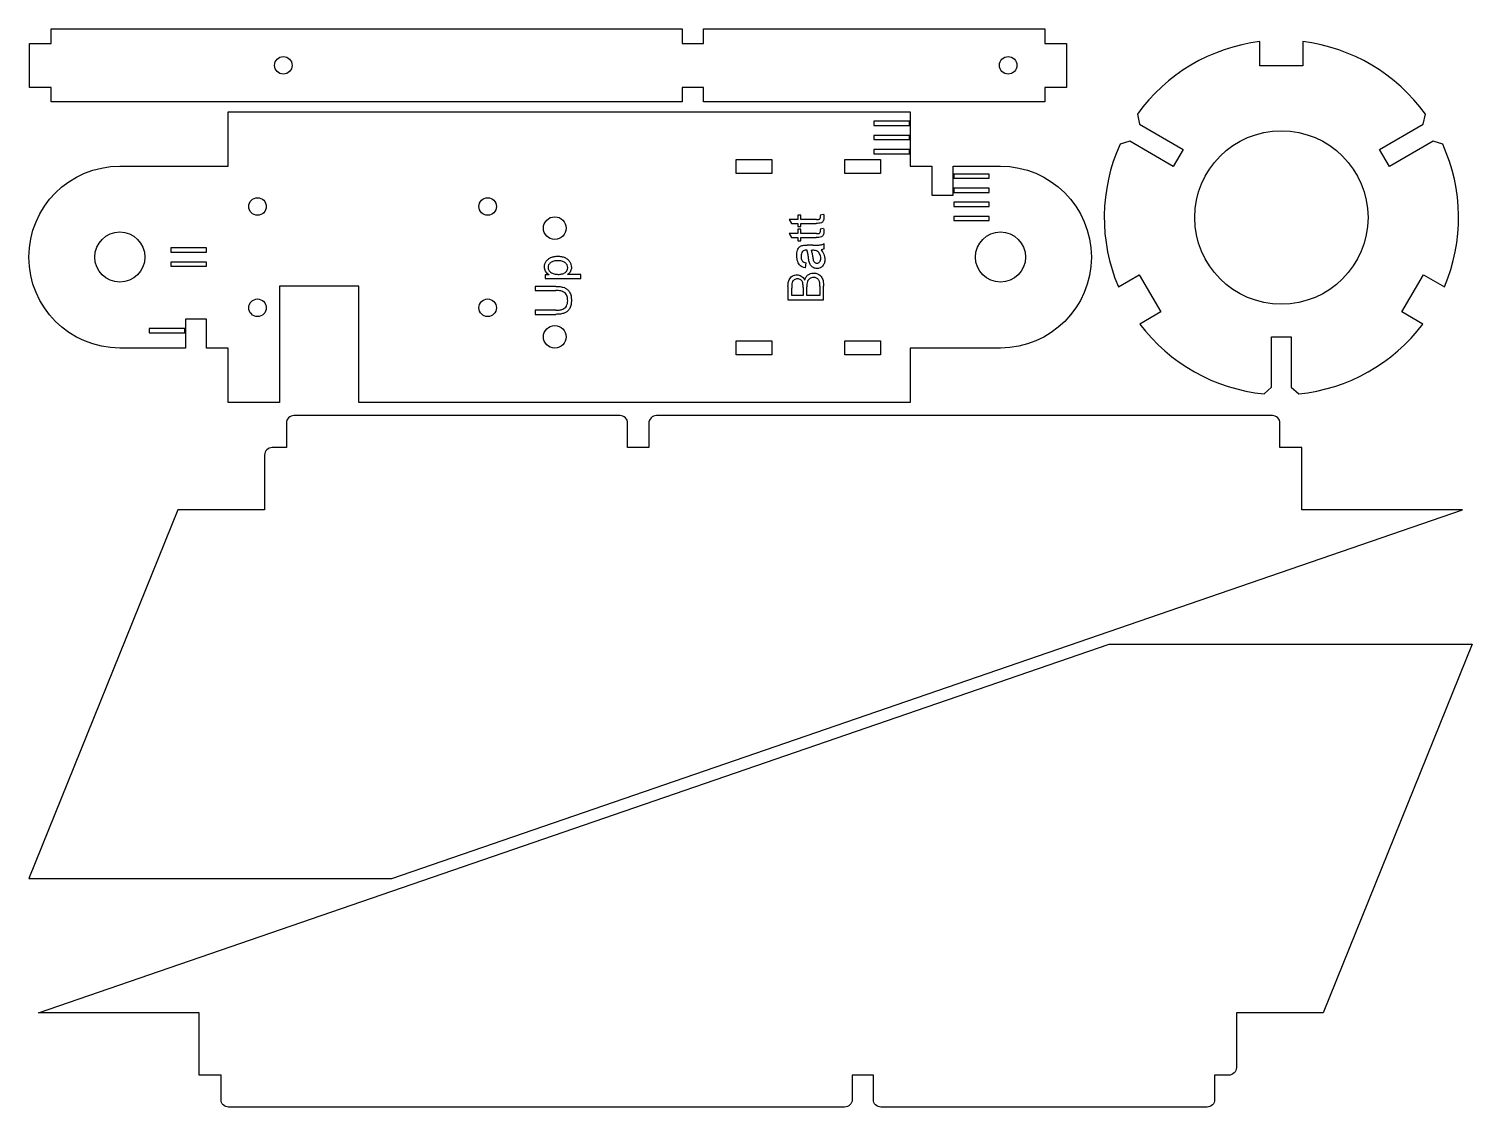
# Model space of a CAD drawing. Extents: x 0 to 221, y -305 to 1.
# Drawn here: x -0.1 to 199.1, y -304.8 to -156.1 of the extents above; entities that cross this region are included whole.
import ezdxf

# ---------------------------------------------------------------- set-up
doc = ezdxf.new("R2010")
doc.units = 0
doc.header["$MEASUREMENT"] = 0
for name, color, linetype in [('CUTOUTS_D_3_0', 5, 'CONTINUOUS'), ('HOLES_DIAM_24_0_D_3_0', 5, 'CONTINUOUS'), ('HOLES_DIAM_2_5_D_3_0', 5, 'CONTINUOUS'), ('HOLES_DIAM_3_2_D_3_0', 5, 'CONTINUOUS'), ('HOLES_DIAM_7_0_D_3_0', 5, 'CONTINUOUS'), ('INSETS_D_0_1', 3, 'CONTINUOUS'), ('PERIMETER_D_3_0', 5, 'CONTINUOUS')]:
    doc.layers.add(name, color=color, linetype=linetype)

msp = doc.modelspace()

# ---------------------------------------------------------------- linework, layer by layer
at = {"layer": 'CUTOUTS_D_3_0'}
for points in [[(102.45, -176.02), (97.53, -176.02), (97.53, -174.11), (102.45, -174.11)], [(117.45, -176.02), (112.53, -176.02), (112.53, -174.11), (117.45, -174.11)], [(102.45, -199.11), (102.45, -201.02), (97.53, -201.02), (97.53, -199.11)], [(117.45, -201.02), (112.53, -201.02), (112.53, -199.11), (117.45, -199.11)]]:
    msp.add_lwpolyline(points, close=True, dxfattribs=at)
at = {"layer": 'HOLES_DIAM_24_0_D_3_0'}
msp.add_circle((172.74, -182.1), 11.96, dxfattribs=at)
at = {"layer": 'HOLES_DIAM_2_5_D_3_0'}
for centre in [(35.05, -161.12), (135.05, -161.12), (31.49, -180.58), (63.24, -180.58), (31.49, -194.55), (63.24, -194.55)]:
    msp.add_circle(centre, 1.21, dxfattribs=at)
at = {"layer": 'HOLES_DIAM_3_2_D_3_0'}
for centre in [(72.49, -183.56), (72.49, -198.56)]:
    msp.add_circle(centre, 1.56, dxfattribs=at)
at = {"layer": 'HOLES_DIAM_7_0_D_3_0'}
for centre in [(12.49, -187.56), (133.99, -187.56)]:
    msp.add_circle(centre, 3.46, dxfattribs=at)
at = {"layer": 'INSETS_D_0_1'}
for p, q in [((104.82, -182.38), (105.14, -182.91)), ((106.05, -182.38), (104.82, -182.38)), ((105.14, -182.91), (106.05, -182.91)), ((106.45, -181.76), (106.05, -181.76)), ((106.05, -181.76), (106.05, -182.38)), ((106.05, -182.91), (106.05, -183.36)), ((106.45, -182.38), (106.45, -181.76)), ((108.61, -182.38), (106.45, -182.38)), ((106.45, -182.91), (108.57, -182.91)), ((106.45, -183.36), (106.45, -182.91)), ((109.6, -181.68), (109.13, -181.76)), ((104.82, -184.32), (105.14, -184.85)), ((106.05, -184.32), (104.82, -184.32)), ((105.14, -184.85), (106.05, -184.85)), ((106.05, -183.36), (106.45, -183.36)), ((106.05, -183.7), (106.05, -184.32)), ((106.45, -183.7), (106.05, -183.7)), ((106.05, -184.85), (106.05, -185.3)), ((106.45, -184.32), (106.45, -183.7)), ((108.61, -184.32), (106.45, -184.32)), ((106.45, -184.85), (108.57, -184.85)), ((106.45, -185.3), (106.45, -184.85)), ((109.59, -183.62), (109.13, -183.7)), ((106.05, -185.3), (106.45, -185.3)), ((108.11, -185.92), (107.3, -185.91)), ((107.87, -186.62), (108.04, -186.62)), ((109.67, -186.43), (109.67, -185.7)), ((107.08, -189.04), (107.17, -188.36)), ((71.17, -190.02), (71.17, -190.5)), ((71.72, -190.02), (71.17, -190.02)), ((71.17, -190.5), (76.1, -190.5)), ((76.1, -189.97), (74.27, -189.97)), ((76.1, -190.5), (76.1, -189.97)), ((69.79, -191.6), (69.79, -192.19)), ((72.64, -191.6), (69.79, -191.6)), ((69.79, -192.19), (72.63, -192.19)), ((104.67, -191.62), (104.67, -193.45)), ((105.18, -192.87), (105.18, -191.83)), ((106.77, -192.87), (105.18, -192.87)), ((106.77, -191.75), (106.77, -192.87)), ((107.28, -192.87), (107.28, -191.68)), ((109.08, -192.88), (107.28, -192.87)), ((109.08, -191.59), (109.08, -192.88)), ((109.59, -193.46), (109.59, -191.59)), ((69.79, -194.88), (69.79, -195.46)), ((72.63, -194.88), (69.79, -194.88)), ((104.67, -193.45), (109.59, -193.46)), ((69.79, -195.46), (72.64, -195.46))]:
    msp.add_line(p, q, dxfattribs=at)
for points in [[(116.53, -168.83), (116.53, -169.41), (121.45, -169.41), (121.45, -168.83)], [(121.45, -171.36), (121.45, -170.77), (116.53, -170.77), (116.53, -171.36)], [(121.45, -172.72), (116.53, -172.72), (116.53, -173.3), (121.45, -173.3)], [(127.53, -176.11), (127.53, -176.69), (132.45, -176.69), (132.45, -176.11)], [(132.45, -178.05), (127.53, -178.05), (127.53, -178.63), (132.45, -178.63)], [(132.45, -179.99), (127.53, -179.99), (127.53, -180.58), (132.45, -180.58)], [(132.45, -182.52), (132.45, -181.94), (127.53, -181.94), (127.53, -182.52)], [(24.45, -186.3), (19.53, -186.3), (19.53, -186.88), (24.45, -186.88)], [(19.53, -188.24), (19.53, -188.83), (24.45, -188.83), (24.45, -188.24)], [(16.53, -198.02), (21.45, -198.02), (21.45, -197.43), (16.53, -197.43)]]:
    msp.add_lwpolyline(points, close=True, dxfattribs=at)
for points, knots in [([(109.28, -182.84), (109.15, -182.87), (109.06, -182.89), (108.94, -182.9), (108.82, -182.91), (108.7, -182.91), (108.57, -182.91), (108.57, -182.91), (108.57, -182.91), (108.57, -182.91)], [0.0005459, 0.0005459, 0.0005459, 0.0005459, 0.04155367, 0.04155367, 0.04155367, 0.07985926, 0.07985926, 0.07985926, 0.07988174, 0.07988174, 0.07988174, 0.07988174]), ([(108.61, -182.38), (108.66, -182.38), (108.72, -182.38), (108.78, -182.38), (108.85, -182.37), (108.89, -182.36), (108.95, -182.35), (108.96, -182.35), (108.96, -182.35), (108.96, -182.35)], [0, 0, 0, 0, 0.01709979, 0.01709979, 0.01709979, 0.03580952, 0.03580952, 0.03580952, 0.03633016, 0.03633016, 0.03633016, 0.03633016]), ([(108.96, -182.35), (108.96, -182.35), (108.96, -182.34), (108.96, -182.34), (108.99, -182.33), (109.02, -182.32), (109.04, -182.3), (109.06, -182.27), (109.08, -182.25), (109.1, -182.23), (109.1, -182.22), (109.1, -182.22), (109.1, -182.22)], [-0.00053517, -0.00053517, -0.00053517, -0.00053517, 0, 0, 0, 0.00839315, 0.00839315, 0.00839315, 0.01678366, 0.01678366, 0.01678366, 0.01719347, 0.01719347, 0.01719347, 0.01719347]), ([(109.1, -182.22), (109.1, -182.22), (109.1, -182.22), (109.1, -182.22), (109.12, -182.18), (109.13, -182.15), (109.14, -182.11), (109.15, -182.07), (109.15, -182.03), (109.15, -181.99), (109.15, -181.99), (109.15, -181.99), (109.15, -181.99)], [-0.00040057, -0.00040057, -0.00040057, -0.00040057, 0, 0, 0, 0.01236204, 0.01236204, 0.01236204, 0.02444155, 0.02444155, 0.02444155, 0.02456317, 0.02456317, 0.02456317, 0.02456317]), ([(109.15, -181.99), (109.15, -181.99), (109.15, -181.99), (109.15, -181.99), (109.15, -181.94), (109.15, -181.9), (109.14, -181.85), (109.14, -181.82), (109.14, -181.79), (109.13, -181.76)], [-0.00011022, -0.00011022, -0.00011022, -0.00011022, 0, 0, 0, 0.01624273, 0.01624273, 0.01624273, 0.02747529, 0.02747529, 0.02747529, 0.02747529]), ([(109.54, -182.6), (109.51, -182.65), (109.47, -182.7), (109.43, -182.74), (109.39, -182.78), (109.34, -182.81), (109.28, -182.84)], [0.00037003, 0.00037003, 0.00037003, 0.00037003, 0.0195883, 0.0195883, 0.0195883, 0.03869835, 0.03869835, 0.03869835, 0.03869835]), ([(109.64, -182.1), (109.64, -182.19), (109.64, -182.28), (109.62, -182.36), (109.61, -182.44), (109.58, -182.51), (109.54, -182.6)], [0.0001169, 0.0001169, 0.0001169, 0.0001169, 0.02697292, 0.02697292, 0.02697292, 0.05420896, 0.05420896, 0.05420896, 0.05420896]), ([(109.6, -181.68), (109.61, -181.74), (109.62, -181.81), (109.63, -181.87), (109.64, -181.95), (109.64, -182.01), (109.64, -182.1)], [0.00393745, 0.00393745, 0.00393745, 0.00393745, 0.02342457, 0.02342457, 0.02342457, 0.04691489, 0.04691489, 0.04691489, 0.04691489]), ([(109.28, -184.78), (109.15, -184.81), (109.06, -184.83), (108.93, -184.84), (108.82, -184.85), (108.7, -184.85), (108.57, -184.85), (108.57, -184.85), (108.57, -184.85), (108.57, -184.85)], [0.00054592, 0.00054592, 0.00054592, 0.00054592, 0.04155365, 0.04155365, 0.04155365, 0.0798592, 0.0798592, 0.0798592, 0.07988168, 0.07988168, 0.07988168, 0.07988168]), ([(108.61, -184.32), (108.66, -184.32), (108.72, -184.32), (108.78, -184.32), (108.84, -184.31), (108.89, -184.3), (108.95, -184.29), (108.95, -184.29), (108.96, -184.29), (108.96, -184.29)], [0, 0, 0, 0, 0.01709981, 0.01709981, 0.01709981, 0.03580957, 0.03580957, 0.03580957, 0.03633021, 0.03633021, 0.03633021, 0.03633021]), ([(108.96, -184.29), (108.96, -184.29), (108.96, -184.29), (108.96, -184.28), (108.99, -184.27), (109.01, -184.26), (109.04, -184.24), (109.06, -184.21), (109.08, -184.19), (109.1, -184.17), (109.1, -184.17), (109.1, -184.16), (109.1, -184.16)], [-0.00053518, -0.00053518, -0.00053518, -0.00053518, 0, 0, 0, 0.00839298, 0.00839298, 0.00839298, 0.01678331, 0.01678331, 0.01678331, 0.01719316, 0.01719316, 0.01719316, 0.01719316]), ([(109.1, -184.16), (109.1, -184.16), (109.1, -184.16), (109.1, -184.16), (109.12, -184.12), (109.13, -184.09), (109.14, -184.05), (109.15, -184.01), (109.15, -183.97), (109.15, -183.93), (109.15, -183.93), (109.15, -183.93), (109.15, -183.93)], [-0.00040061, -0.00040061, -0.00040061, -0.00040061, 0, 0, 0, 0.01236263, 0.01236263, 0.01236263, 0.02444272, 0.02444272, 0.02444272, 0.02456434, 0.02456434, 0.02456434, 0.02456434]), ([(109.15, -183.93), (109.15, -183.93), (109.15, -183.93), (109.15, -183.93), (109.15, -183.88), (109.15, -183.84), (109.14, -183.79), (109.14, -183.76), (109.13, -183.73), (109.13, -183.7)], [-0.00011023, -0.00011023, -0.00011023, -0.00011023, 0, 0, 0, 0.01624258, 0.01624258, 0.01624258, 0.02747653, 0.02747653, 0.02747653, 0.02747653]), ([(109.54, -184.54), (109.5, -184.59), (109.47, -184.64), (109.43, -184.68), (109.39, -184.72), (109.34, -184.75), (109.28, -184.78)], [0.00037005, 0.00037005, 0.00037005, 0.00037005, 0.01958826, 0.01958826, 0.01958826, 0.03869825, 0.03869825, 0.03869825, 0.03869825]), ([(109.64, -184.04), (109.64, -184.13), (109.64, -184.22), (109.62, -184.3), (109.61, -184.38), (109.58, -184.45), (109.54, -184.54)], [0.0001169, 0.0001169, 0.0001169, 0.0001169, 0.02697292, 0.02697292, 0.02697292, 0.05420895, 0.05420895, 0.05420895, 0.05420895]), ([(109.59, -183.62), (109.61, -183.69), (109.62, -183.75), (109.63, -183.81), (109.63, -183.89), (109.64, -183.96), (109.64, -184.04)], [0.00393745, 0.00393745, 0.00393745, 0.00393745, 0.02342457, 0.02342457, 0.02342457, 0.04691489, 0.04691489, 0.04691489, 0.04691489]), ([(105.89, -187.36), (105.89, -187.36), (105.89, -187.36), (105.89, -187.36), (105.89, -187.23), (105.89, -187.1), (105.91, -186.97), (105.93, -186.84), (105.96, -186.73), (106, -186.59), (106, -186.59), (106, -186.59), (106, -186.59)], [-0.00008992, -0.00008992, -0.00008992, -0.00008992, 0, 0, 0, 0.0384337, 0.0384337, 0.0384337, 0.07753117, 0.07753117, 0.07753117, 0.07772671, 0.07772671, 0.07772671, 0.07772671]), ([(106, -186.59), (106, -186.59), (106, -186.59), (106, -186.59), (106.03, -186.51), (106.07, -186.43), (106.11, -186.35), (106.16, -186.27), (106.22, -186.22), (106.28, -186.15), (106.28, -186.15), (106.28, -186.15), (106.29, -186.15)], [-0.00021564, -0.00021564, -0.00021564, -0.00021564, 0, 0, 0, 0.02585903, 0.02585903, 0.02585903, 0.05211482, 0.05211482, 0.05211482, 0.05246403, 0.05246403, 0.05246403, 0.05246403]), ([(106.29, -186.15), (106.29, -186.14), (106.29, -186.14), (106.29, -186.14), (106.36, -186.1), (106.42, -186.05), (106.49, -186.02), (106.57, -185.99), (106.64, -185.97), (106.72, -185.95), (106.72, -185.95), (106.72, -185.95), (106.72, -185.95)], [-0.00038403, -0.00038403, -0.00038403, -0.00038403, 0, 0, 0, 0.02510633, 0.02510633, 0.02510633, 0.05010609, 0.05010609, 0.05010609, 0.05039367, 0.05039367, 0.05039367, 0.05039367]), ([(106.67, -186.77), (106.6, -186.89), (106.55, -186.98), (106.52, -187.09), (106.48, -187.2), (106.48, -187.32), (106.48, -187.45)], [0.000735, 0.000735, 0.000735, 0.000735, 0.04246396, 0.04246396, 0.04246396, 0.08405198, 0.08405198, 0.08405198, 0.08405198]), ([(107.17, -186.61), (107.08, -186.62), (106.98, -186.62), (106.9, -186.64), (106.82, -186.67), (106.76, -186.71), (106.67, -186.77)], [0.00007137, 0.00007137, 0.00007137, 0.00007137, 0.0293478, 0.0293478, 0.0293478, 0.05885851, 0.05885851, 0.05885851, 0.05885851]), ([(106.72, -185.95), (106.72, -185.95), (106.72, -185.95), (106.72, -185.95), (106.83, -185.93), (106.91, -185.92), (107.01, -185.92), (107.11, -185.91), (107.2, -185.91), (107.3, -185.91)], [-0.00026865, -0.00026865, -0.00026865, -0.00026865, 0, 0, 0, 0.03241991, 0.03241991, 0.03241991, 0.06279155, 0.06279155, 0.06279155, 0.06279155]), ([(107.3, -186.62), (107.29, -186.62), (107.27, -186.61), (107.25, -186.61), (107.22, -186.61), (107.2, -186.61), (107.17, -186.61)], [0.00299734, 0.00299734, 0.00299734, 0.00299734, 0.00801708, 0.00801708, 0.00801708, 0.01680422, 0.01680422, 0.01680422, 0.01680422]), ([(107.5, -187.68), (107.5, -187.68), (107.5, -187.68), (107.5, -187.68), (107.48, -187.49), (107.46, -187.31), (107.43, -187.13), (107.39, -186.95), (107.35, -186.81), (107.3, -186.62)], [-0.000004, -0.000004, -0.000004, -0.000004, 0, 0, 0, 0.0559239, 0.0559239, 0.0559239, 0.1114768, 0.1114768, 0.1114768, 0.1114768]), ([(107.87, -186.62), (107.92, -186.78), (107.96, -186.9), (108, -187.06), (108.04, -187.23), (108.06, -187.4), (108.09, -187.57), (108.09, -187.57), (108.09, -187.57), (108.09, -187.57)], [0.0057383, 0.0057383, 0.0057383, 0.0057383, 0.0589921, 0.0589921, 0.0589921, 0.1159373, 0.1159373, 0.1159373, 0.1159455, 0.1159455, 0.1159455, 0.1159455]), ([(108.64, -186.71), (108.52, -186.68), (108.45, -186.65), (108.35, -186.63), (108.25, -186.62), (108.14, -186.62), (108.04, -186.62)], [0.00041674, 0.00041674, 0.00041674, 0.00041674, 0.03585385, 0.03585385, 0.03585385, 0.07060508, 0.07060508, 0.07060508, 0.07060508]), ([(108.11, -185.92), (108.11, -185.92), (108.11, -185.92), (108.11, -185.92), (108.3, -185.92), (108.48, -185.92), (108.66, -185.91), (108.85, -185.91), (108.99, -185.89), (109.19, -185.88)], [-0.0000123, -0.0000123, -0.0000123, -0.0000123, 0, 0, 0, 0.0542486, 0.0542486, 0.0542486, 0.1139912, 0.1139912, 0.1139912, 0.1139912]), ([(109.04, -187.1), (108.99, -187.02), (108.93, -186.94), (108.87, -186.87), (108.8, -186.81), (108.72, -186.76), (108.64, -186.71)], [0.00028576, 0.00028576, 0.00028576, 0.00028576, 0.03018632, 0.03018632, 0.03018632, 0.05998228, 0.05998228, 0.05998228, 0.05998228]), ([(109.19, -187.71), (109.19, -187.6), (109.18, -187.5), (109.16, -187.4), (109.13, -187.3), (109.09, -187.21), (109.04, -187.1)], [0.00016895, 0.00016895, 0.00016895, 0.00016895, 0.03311694, 0.03311694, 0.03311694, 0.06601591, 0.06601591, 0.06601591, 0.06601591]), ([(109.19, -185.88), (109.27, -185.86), (109.34, -185.84), (109.41, -185.82), (109.48, -185.8), (109.54, -185.76), (109.61, -185.73), (109.63, -185.72), (109.65, -185.71), (109.67, -185.7)], [0.00025955, 0.00025955, 0.00025955, 0.00025955, 0.02366125, 0.02366125, 0.02366125, 0.04731896, 0.04731896, 0.04731896, 0.05402271, 0.05402271, 0.05402271, 0.05402271]), ([(109.67, -186.43), (109.66, -186.43), (109.66, -186.44), (109.65, -186.44), (109.57, -186.47), (109.5, -186.5), (109.42, -186.52), (109.37, -186.54), (109.32, -186.55), (109.26, -186.56)], [-0.00267279, -0.00267279, -0.00267279, -0.00267279, 0, 0, 0, 0.02512606, 0.02512606, 0.02512606, 0.04253088, 0.04253088, 0.04253088, 0.04253088]), ([(109.26, -186.56), (109.33, -186.64), (109.39, -186.72), (109.45, -186.82), (109.52, -186.93), (109.57, -187.04), (109.63, -187.17), (109.63, -187.17), (109.63, -187.17), (109.63, -187.17)], [0.00713722, 0.00713722, 0.00713722, 0.00713722, 0.03901271, 0.03901271, 0.03901271, 0.07837727, 0.07837727, 0.07837727, 0.07859235, 0.07859235, 0.07859235, 0.07859235]), ([(109.63, -187.17), (109.63, -187.17), (109.63, -187.17), (109.63, -187.17), (109.67, -187.28), (109.7, -187.39), (109.72, -187.51), (109.74, -187.63), (109.75, -187.74), (109.75, -187.86), (109.75, -187.86), (109.75, -187.86), (109.75, -187.86)], [-0.00023445, -0.00023445, -0.00023445, -0.00023445, 0, 0, 0, 0.03581782, 0.03581782, 0.03581782, 0.07161385, 0.07161385, 0.07161385, 0.07177936, 0.07177936, 0.07177936, 0.07177936]), ([(71.09, -188.93), (71.09, -188.79), (71.1, -188.64), (71.14, -188.51), (71.18, -188.38), (71.24, -188.27), (71.32, -188.14)], [0.00020188, 0.00020188, 0.00020188, 0.00020188, 0.04374827, 0.04374827, 0.04374827, 0.08721237, 0.08721237, 0.08721237, 0.08721237]), ([(71.22, -189.52), (71.17, -189.41), (71.14, -189.33), (71.11, -189.23), (71.09, -189.14), (71.09, -189.04), (71.09, -188.93)], [0.00032565, 0.00032565, 0.00032565, 0.00032565, 0.03423257, 0.03423257, 0.03423257, 0.06804625, 0.06804625, 0.06804625, 0.06804625]), ([(71.32, -188.14), (71.41, -188.02), (71.5, -187.91), (71.61, -187.83), (71.71, -187.74), (71.84, -187.68), (71.97, -187.61)], [0.00033589, 0.00033589, 0.00033589, 0.00033589, 0.04608053, 0.04608053, 0.04608053, 0.09185946, 0.09185946, 0.09185946, 0.09185946]), ([(71.89, -188.34), (71.8, -188.43), (71.71, -188.52), (71.65, -188.63), (71.6, -188.73), (71.58, -188.85), (71.57, -188.99)], [0.00047948, 0.00047948, 0.00047948, 0.00047948, 0.04047639, 0.04047639, 0.04047639, 0.08053017, 0.08053017, 0.08053017, 0.08053017]), ([(71.57, -188.99), (71.59, -189.13), (71.61, -189.25), (71.66, -189.36), (71.72, -189.46), (71.82, -189.56), (71.92, -189.65)], [0.00054463, 0.00054463, 0.00054463, 0.00054463, 0.04499768, 0.04499768, 0.04499768, 0.08928409, 0.08928409, 0.08928409, 0.08928409]), ([(72.91, -188.06), (72.72, -188.07), (72.54, -188.07), (72.37, -188.12), (72.2, -188.16), (72.07, -188.24), (71.89, -188.34)], [0.000094, 0.000094, 0.000094, 0.000094, 0.0556707, 0.0556707, 0.0556707, 0.1121491, 0.1121491, 0.1121491, 0.1121491]), ([(71.97, -187.61), (72.13, -187.56), (72.28, -187.51), (72.43, -187.48), (72.59, -187.45), (72.75, -187.44), (72.91, -187.44)], [0.0002337, 0.0002337, 0.0002337, 0.0002337, 0.0511861, 0.0511861, 0.0511861, 0.102143, 0.102143, 0.102143, 0.102143]), ([(72.91, -187.44), (73.08, -187.44), (73.25, -187.45), (73.41, -187.48), (73.58, -187.51), (73.73, -187.57), (73.89, -187.63)], [0.0001629, 0.0001629, 0.0001629, 0.0001629, 0.0516981, 0.0516981, 0.0516981, 0.1032667, 0.1032667, 0.1032667, 0.1032667]), ([(73.95, -188.35), (73.77, -188.24), (73.64, -188.16), (73.46, -188.12), (73.29, -188.07), (73.1, -188.07), (72.91, -188.06)], [0.0005055, 0.0005055, 0.0005055, 0.0005055, 0.0650272, 0.0650272, 0.0650272, 0.1283232, 0.1283232, 0.1283232, 0.1283232]), ([(73.89, -187.63), (74.03, -187.7), (74.16, -187.77), (74.27, -187.87), (74.38, -187.96), (74.47, -188.07), (74.56, -188.2)], [0.00025276, 0.00025276, 0.00025276, 0.00025276, 0.04593214, 0.04593214, 0.04593214, 0.09163196, 0.09163196, 0.09163196, 0.09163196]), ([(74.29, -189.02), (74.27, -188.87), (74.25, -188.75), (74.2, -188.64), (74.14, -188.54), (74.05, -188.44), (73.95, -188.35)], [0.00048183, 0.00048183, 0.00048183, 0.00048183, 0.04341946, 0.04341946, 0.04341946, 0.08624194, 0.08624194, 0.08624194, 0.08624194]), ([(73.97, -189.67), (74.06, -189.58), (74.15, -189.48), (74.2, -189.38), (74.25, -189.27), (74.27, -189.15), (74.29, -189.02)], [0.00050926, 0.00050926, 0.00050926, 0.00050926, 0.04040072, 0.04040072, 0.04040072, 0.08038409, 0.08038409, 0.08038409, 0.08038409]), ([(74.56, -188.2), (74.63, -188.32), (74.69, -188.44), (74.73, -188.57), (74.77, -188.7), (74.78, -188.83), (74.79, -188.98)], [0.0002879, 0.0002879, 0.0002879, 0.0002879, 0.04266797, 0.04266797, 0.04266797, 0.08511697, 0.08511697, 0.08511697, 0.08511697]), ([(74.79, -188.98), (74.79, -189.07), (74.78, -189.16), (74.76, -189.25), (74.74, -189.34), (74.71, -189.42), (74.66, -189.51)], [0.00025162, 0.00025162, 0.00025162, 0.00025162, 0.02878972, 0.02878972, 0.02878972, 0.05740015, 0.05740015, 0.05740015, 0.05740015]), ([(106.02, -188.19), (106.02, -188.19), (106.02, -188.19), (106.02, -188.19), (105.97, -188.04), (105.94, -187.92), (105.92, -187.78), (105.89, -187.64), (105.89, -187.5), (105.89, -187.36), (105.89, -187.36), (105.89, -187.36), (105.89, -187.36)], [-0.00020683, -0.00020683, -0.00020683, -0.00020683, 0, 0, 0, 0.04542526, 0.04542526, 0.04542526, 0.09060751, 0.09060751, 0.09060751, 0.09070435, 0.09070435, 0.09070435, 0.09070435]), ([(106.39, -188.75), (106.39, -188.75), (106.39, -188.75), (106.39, -188.75), (106.3, -188.67), (106.23, -188.59), (106.17, -188.5), (106.1, -188.4), (106.06, -188.3), (106.02, -188.19), (106.02, -188.19), (106.02, -188.19), (106.02, -188.19)], [-0.00036832, -0.00036832, -0.00036832, -0.00036832, 0, 0, 0, 0.03629496, 0.03629496, 0.03629496, 0.07237036, 0.07237036, 0.07237036, 0.07259353, 0.07259353, 0.07259353, 0.07259353]), ([(107.08, -189.04), (107.06, -189.04), (107.05, -189.03), (107.03, -189.03), (106.92, -189), (106.81, -188.97), (106.7, -188.93), (106.59, -188.88), (106.5, -188.82), (106.4, -188.75), (106.4, -188.75), (106.4, -188.75), (106.39, -188.75)], [-0.00450145, -0.00450145, -0.00450145, -0.00450145, 0, 0, 0, 0.03444035, 0.03444035, 0.03444035, 0.06916493, 0.06916493, 0.06916493, 0.0695037, 0.0695037, 0.0695037, 0.0695037]), ([(106.48, -187.45), (106.48, -187.56), (106.48, -187.67), (106.5, -187.77), (106.52, -187.87), (106.56, -187.95), (106.62, -188.06)], [0.00009446, 0.00009446, 0.00009446, 0.00009446, 0.03381556, 0.03381556, 0.03381556, 0.06804582, 0.06804582, 0.06804582, 0.06804582]), ([(106.62, -188.06), (106.7, -188.14), (106.76, -188.2), (106.85, -188.25), (106.93, -188.29), (107.03, -188.32), (107.14, -188.35), (107.15, -188.35), (107.16, -188.36), (107.17, -188.36)], [0.00065399, 0.00065399, 0.00065399, 0.00065399, 0.03599984, 0.03599984, 0.03599984, 0.07120638, 0.07120638, 0.07120638, 0.07508089, 0.07508089, 0.07508089, 0.07508089]), ([(107.6, -188.23), (107.6, -188.23), (107.6, -188.23), (107.6, -188.23), (107.57, -188.12), (107.56, -188.05), (107.54, -187.95), (107.53, -187.86), (107.51, -187.77), (107.5, -187.68), (107.5, -187.68), (107.5, -187.68), (107.5, -187.68)], [-0.00018025, -0.00018025, -0.00018025, -0.00018025, 0, 0, 0, 0.0316916, 0.0316916, 0.0316916, 0.06215698, 0.06215698, 0.06215698, 0.06216136, 0.06216136, 0.06216136, 0.06216136]), ([(107.8, -188.68), (107.8, -188.68), (107.8, -188.68), (107.8, -188.68), (107.76, -188.61), (107.72, -188.54), (107.68, -188.46), (107.65, -188.39), (107.62, -188.31), (107.6, -188.23), (107.6, -188.23), (107.6, -188.23), (107.6, -188.23)], [-0.00022123, -0.00022123, -0.00022123, -0.00022123, 0, 0, 0, 0.02527549, 0.02527549, 0.02527549, 0.05053421, 0.05053421, 0.05053421, 0.0507204, 0.0507204, 0.0507204, 0.0507204]), ([(108.17, -189.01), (108.17, -189.01), (108.17, -189.01), (108.17, -189.01), (108.1, -188.97), (108.03, -188.92), (107.97, -188.87), (107.9, -188.81), (107.86, -188.75), (107.8, -188.68), (107.8, -188.68), (107.8, -188.68), (107.8, -188.68)], [-0.00024184, -0.00024184, -0.00024184, -0.00024184, 0, 0, 0, 0.02411423, 0.02411423, 0.02411423, 0.04823913, 0.04823913, 0.04823913, 0.04845449, 0.04845449, 0.04845449, 0.04845449]), ([(108.09, -187.57), (108.09, -187.57), (108.09, -187.57), (108.09, -187.57), (108.1, -187.66), (108.11, -187.75), (108.13, -187.84), (108.15, -187.93), (108.17, -188), (108.21, -188.1)], [-0.00000743, -0.00000743, -0.00000743, -0.00000743, 0, 0, 0, 0.02758991, 0.02758991, 0.02758991, 0.05638603, 0.05638603, 0.05638603, 0.05638603]), ([(108.68, -189.14), (108.68, -189.14), (108.67, -189.14), (108.67, -189.14), (108.59, -189.13), (108.5, -189.13), (108.41, -189.11), (108.33, -189.09), (108.25, -189.05), (108.17, -189.01), (108.17, -189.01), (108.17, -189.01), (108.17, -189.01)], [-0.00028925, -0.00028925, -0.00028925, -0.00028925, 0, 0, 0, 0.02550854, 0.02550854, 0.02550854, 0.05102842, 0.05102842, 0.05102842, 0.05126384, 0.05126384, 0.05126384, 0.05126384]), ([(108.21, -188.1), (108.23, -188.15), (108.25, -188.19), (108.28, -188.23), (108.31, -188.26), (108.35, -188.29), (108.39, -188.32)], [0.00030306, 0.00030306, 0.00030306, 0.00030306, 0.01608787, 0.01608787, 0.01608787, 0.03189062, 0.03189062, 0.03189062, 0.03189062]), ([(108.39, -188.32), (108.43, -188.35), (108.48, -188.37), (108.52, -188.38), (108.56, -188.39), (108.61, -188.4), (108.66, -188.4)], [0.00031407, 0.00031407, 0.00031407, 0.00031407, 0.01574885, 0.01574885, 0.01574885, 0.03115583, 0.03115583, 0.03115583, 0.03115583]), ([(108.66, -188.4), (108.74, -188.39), (108.81, -188.39), (108.87, -188.36), (108.93, -188.33), (108.98, -188.28), (109.04, -188.23)], [0.00033658, 0.00033658, 0.00033658, 0.00033658, 0.02384467, 0.02384467, 0.02384467, 0.04718296, 0.04718296, 0.04718296, 0.04718296]), ([(109.45, -188.8), (109.45, -188.8), (109.45, -188.81), (109.45, -188.81), (109.34, -188.9), (109.23, -189), (109.1, -189.06), (108.97, -189.11), (108.82, -189.13), (108.68, -189.14), (108.68, -189.14), (108.68, -189.14), (108.68, -189.14)], [-0.00050787, -0.00050787, -0.00050787, -0.00050787, 0, 0, 0, 0.0437563, 0.0437563, 0.0437563, 0.0874982, 0.0874982, 0.0874982, 0.08779414, 0.08779414, 0.08779414, 0.08779414]), ([(109.04, -188.23), (109.09, -188.14), (109.14, -188.07), (109.16, -187.99), (109.18, -187.91), (109.19, -187.81), (109.19, -187.71)], [0.0005053, 0.0005053, 0.0005053, 0.0005053, 0.03297907, 0.03297907, 0.03297907, 0.06522905, 0.06522905, 0.06522905, 0.06522905]), ([(109.75, -187.86), (109.75, -187.86), (109.75, -187.86), (109.75, -187.86), (109.75, -188.03), (109.74, -188.2), (109.69, -188.36), (109.64, -188.52), (109.56, -188.65), (109.45, -188.8), (109.45, -188.8), (109.45, -188.8), (109.45, -188.8)], [-0.0001604, -0.0001604, -0.0001604, -0.0001604, 0, 0, 0, 0.0501414, 0.0501414, 0.0501414, 0.1009396, 0.1009396, 0.1009396, 0.1014036, 0.1014036, 0.1014036, 0.1014036]), ([(71.72, -190.02), (71.68, -190), (71.65, -189.97), (71.62, -189.95), (71.54, -189.89), (71.46, -189.82), (71.39, -189.75), (71.33, -189.68), (71.28, -189.61), (71.22, -189.52)], [-0.01183627, -0.01183627, -0.01183627, -0.01183627, 0, 0, 0, 0.03090777, 0.03090777, 0.03090777, 0.06162908, 0.06162908, 0.06162908, 0.06162908]), ([(71.92, -189.65), (72.1, -189.76), (72.23, -189.84), (72.41, -189.89), (72.58, -189.93), (72.77, -189.94), (72.96, -189.94)], [0.0004346, 0.0004346, 0.0004346, 0.0004346, 0.064215, 0.064215, 0.064215, 0.1271799, 0.1271799, 0.1271799, 0.1271799]), ([(72.96, -189.94), (73.14, -189.94), (73.32, -189.94), (73.49, -189.89), (73.66, -189.85), (73.79, -189.78), (73.97, -189.67)], [0.0001063, 0.0001063, 0.0001063, 0.0001063, 0.055534, 0.055534, 0.055534, 0.112004, 0.112004, 0.112004, 0.112004]), ([(74.66, -189.51), (74.62, -189.58), (74.58, -189.66), (74.53, -189.72), (74.47, -189.78), (74.41, -189.84), (74.35, -189.9), (74.32, -189.92), (74.29, -189.94), (74.27, -189.97)], [0.0002309, 0.0002309, 0.0002309, 0.0002309, 0.02619424, 0.02619424, 0.02619424, 0.05241526, 0.05241526, 0.05241526, 0.0626177, 0.0626177, 0.0626177, 0.0626177]), ([(104.67, -191.62), (104.67, -191.46), (104.68, -191.31), (104.7, -191.16), (104.72, -191.01), (104.76, -190.88), (104.82, -190.72)], [0, 0, 0, 0, 0.0471513, 0.0471513, 0.0471513, 0.09487272, 0.09487272, 0.09487272, 0.09487272]), ([(104.82, -190.72), (104.88, -190.61), (104.93, -190.5), (105, -190.42), (105.08, -190.33), (105.17, -190.26), (105.27, -190.19)], [0.00033105, 0.00033105, 0.00033105, 0.00033105, 0.03674967, 0.03674967, 0.03674967, 0.07323423, 0.07323423, 0.07323423, 0.07323423]), ([(105.25, -191.06), (105.25, -191.06), (105.25, -191.06), (105.25, -191.07), (105.22, -191.21), (105.2, -191.31), (105.19, -191.45), (105.18, -191.58), (105.18, -191.71), (105.18, -191.83)], [-0.00037264, -0.00037264, -0.00037264, -0.00037264, 0, 0, 0, 0.04389476, 0.04389476, 0.04389476, 0.08538398, 0.08538398, 0.08538398, 0.08538398]), ([(105.53, -190.7), (105.53, -190.7), (105.53, -190.7), (105.52, -190.7), (105.46, -190.75), (105.4, -190.79), (105.36, -190.85), (105.31, -190.92), (105.28, -190.99), (105.25, -191.06), (105.25, -191.06), (105.25, -191.06), (105.25, -191.06)], [-0.00034649, -0.00034649, -0.00034649, -0.00034649, 0, 0, 0, 0.02264761, 0.02264761, 0.02264761, 0.04529041, 0.04529041, 0.04529041, 0.04567016, 0.04567016, 0.04567016, 0.04567016]), ([(105.27, -190.19), (105.37, -190.14), (105.47, -190.08), (105.58, -190.05), (105.68, -190.02), (105.79, -190.01), (105.91, -190)], [0.00026902, 0.00026902, 0.00026902, 0.00026902, 0.03521265, 0.03521265, 0.03521265, 0.07016266, 0.07016266, 0.07016266, 0.07016266]), ([(105.99, -190.57), (105.99, -190.57), (105.99, -190.57), (105.98, -190.57), (105.91, -190.58), (105.83, -190.58), (105.75, -190.6), (105.67, -190.62), (105.6, -190.66), (105.53, -190.7), (105.53, -190.7), (105.53, -190.7), (105.53, -190.7)], [-0.0002131, -0.0002131, -0.0002131, -0.0002131, 0, 0, 0, 0.02324628, 0.02324628, 0.02324628, 0.04652772, 0.04652772, 0.04652772, 0.04685876, 0.04685876, 0.04685876, 0.04685876]), ([(105.91, -190), (106.02, -190.01), (106.12, -190.02), (106.21, -190.05), (106.31, -190.07), (106.4, -190.12), (106.49, -190.17)], [0.00029969, 0.00029969, 0.00029969, 0.00029969, 0.03268442, 0.03268442, 0.03268442, 0.06505038, 0.06505038, 0.06505038, 0.06505038]), ([(106.45, -190.71), (106.45, -190.71), (106.45, -190.71), (106.44, -190.71), (106.37, -190.66), (106.31, -190.63), (106.23, -190.6), (106.15, -190.58), (106.07, -190.58), (105.99, -190.57), (105.99, -190.57), (105.99, -190.57), (105.99, -190.57)], [-0.00043224, -0.00043224, -0.00043224, -0.00043224, 0, 0, 0, 0.02528733, 0.02528733, 0.02528733, 0.05044858, 0.05044858, 0.05044858, 0.05067737, 0.05067737, 0.05067737, 0.05067737]), ([(106.71, -191.11), (106.71, -191.11), (106.71, -191.11), (106.71, -191.11), (106.68, -191.03), (106.66, -190.96), (106.61, -190.89), (106.57, -190.82), (106.51, -190.77), (106.45, -190.71), (106.45, -190.71), (106.45, -190.71), (106.45, -190.71)], [-0.00029015, -0.00029015, -0.00029015, -0.00029015, 0, 0, 0, 0.02344914, 0.02344914, 0.02344914, 0.04701951, 0.04701951, 0.04701951, 0.04742185, 0.04742185, 0.04742185, 0.04742185]), ([(106.49, -190.17), (106.59, -190.25), (106.68, -190.31), (106.75, -190.39), (106.82, -190.48), (106.88, -190.58), (106.93, -190.68), (106.95, -190.71), (106.96, -190.73), (106.98, -190.76)], [0.00030765, 0.00030765, 0.00030765, 0.00030765, 0.03808693, 0.03808693, 0.03808693, 0.07604031, 0.07604031, 0.07604031, 0.08560127, 0.08560127, 0.08560127, 0.08560127]), ([(106.77, -191.75), (106.77, -191.65), (106.77, -191.54), (106.76, -191.43), (106.75, -191.32), (106.74, -191.23), (106.71, -191.11), (106.71, -191.11), (106.71, -191.11), (106.71, -191.11)], [0, 0, 0, 0, 0.03185368, 0.03185368, 0.03185368, 0.0653839, 0.0653839, 0.0653839, 0.06565093, 0.06565093, 0.06565093, 0.06565093]), ([(106.98, -190.76), (106.99, -190.73), (107, -190.7), (107.01, -190.68), (107.06, -190.54), (107.1, -190.41), (107.17, -190.3), (107.24, -190.19), (107.34, -190.1), (107.45, -190)], [-0.00897472, -0.00897472, -0.00897472, -0.00897472, 0, 0, 0, 0.0428679, 0.0428679, 0.0428679, 0.08552091, 0.08552091, 0.08552091, 0.08552091]), ([(107.37, -190.93), (107.36, -190.94), (107.36, -190.94), (107.36, -190.94), (107.33, -191.07), (107.31, -191.18), (107.29, -191.3), (107.28, -191.43), (107.28, -191.55), (107.28, -191.68), (107.28, -191.68), (107.28, -191.68), (107.28, -191.68)], [-0.00031357, -0.00031357, -0.00031357, -0.00031357, 0, 0, 0, 0.04222732, 0.04222732, 0.04222732, 0.08314554, 0.08314554, 0.08314554, 0.08316107, 0.08316107, 0.08316107, 0.08316107]), ([(107.67, -190.52), (107.67, -190.52), (107.67, -190.52), (107.67, -190.52), (107.6, -190.57), (107.54, -190.63), (107.48, -190.7), (107.43, -190.77), (107.4, -190.85), (107.37, -190.93), (107.37, -190.93), (107.37, -190.93), (107.37, -190.93)], [-0.00035324, -0.00035324, -0.00035324, -0.00035324, 0, 0, 0, 0.02613794, 0.02613794, 0.02613794, 0.0522613, 0.0522613, 0.0522613, 0.05258426, 0.05258426, 0.05258426, 0.05258426]), ([(107.45, -190), (107.57, -189.92), (107.67, -189.86), (107.79, -189.82), (107.91, -189.78), (108.05, -189.77), (108.18, -189.76)], [0.00038429, 0.00038429, 0.00038429, 0.00038429, 0.0426057, 0.0426057, 0.0426057, 0.08492524, 0.08492524, 0.08492524, 0.08492524]), ([(108.18, -190.37), (108.18, -190.37), (108.18, -190.37), (108.18, -190.37), (108.09, -190.37), (108, -190.38), (107.91, -190.4), (107.83, -190.43), (107.75, -190.47), (107.67, -190.51), (107.67, -190.51), (107.67, -190.52), (107.67, -190.52)], [-0.00021211, -0.00021211, -0.00021211, -0.00021211, 0, 0, 0, 0.02603306, 0.02603306, 0.02603306, 0.05210681, 0.05210681, 0.05210681, 0.05244414, 0.05244414, 0.05244414, 0.05244414]), ([(108.18, -189.76), (108.29, -189.77), (108.4, -189.77), (108.51, -189.8), (108.61, -189.82), (108.71, -189.86), (108.82, -189.91)], [0.00023861, 0.00023861, 0.00023861, 0.00023861, 0.03399745, 0.03399745, 0.03399745, 0.06780987, 0.06780987, 0.06780987, 0.06780987]), ([(108.62, -190.47), (108.62, -190.47), (108.62, -190.47), (108.62, -190.47), (108.55, -190.44), (108.48, -190.41), (108.41, -190.39), (108.33, -190.37), (108.26, -190.37), (108.18, -190.37), (108.18, -190.37), (108.18, -190.37), (108.18, -190.37)], [-0.00025177, -0.00025177, -0.00025177, -0.00025177, 0, 0, 0, 0.02335255, 0.02335255, 0.02335255, 0.04664696, 0.04664696, 0.04664696, 0.04687127, 0.04687127, 0.04687127, 0.04687127]), ([(108.91, -190.74), (108.91, -190.74), (108.91, -190.73), (108.91, -190.73), (108.87, -190.68), (108.83, -190.63), (108.78, -190.58), (108.73, -190.54), (108.68, -190.5), (108.62, -190.47), (108.62, -190.47), (108.62, -190.47), (108.62, -190.47)], [-0.00030114, -0.00030114, -0.00030114, -0.00030114, 0, 0, 0, 0.02028637, 0.02028637, 0.02028637, 0.0405231, 0.0405231, 0.0405231, 0.04078923, 0.04078923, 0.04078923, 0.04078923]), ([(108.82, -189.91), (108.9, -189.95), (108.99, -190), (109.06, -190.06), (109.14, -190.12), (109.2, -190.18), (109.27, -190.26)], [0.00019754, 0.00019754, 0.00019754, 0.00019754, 0.03011282, 0.03011282, 0.03011282, 0.06010381, 0.06010381, 0.06010381, 0.06010381]), ([(109.06, -191.13), (109.06, -191.13), (109.06, -191.13), (109.05, -191.13), (109.04, -191.07), (109.03, -191), (109, -190.93), (108.98, -190.86), (108.95, -190.81), (108.91, -190.74), (108.91, -190.74), (108.91, -190.74), (108.91, -190.74)], [-0.00017962, -0.00017962, -0.00017962, -0.00017962, 0, 0, 0, 0.02049371, 0.02049371, 0.02049371, 0.04113586, 0.04113586, 0.04113586, 0.04141356, 0.04141356, 0.04141356, 0.04141356]), ([(109.08, -191.59), (109.08, -191.52), (109.08, -191.44), (109.08, -191.36), (109.07, -191.28), (109.07, -191.23), (109.06, -191.14), (109.06, -191.14), (109.06, -191.13), (109.06, -191.13)], [0, 0, 0, 0, 0.0225861, 0.0225861, 0.0225861, 0.04659523, 0.04659523, 0.04659523, 0.04675456, 0.04675456, 0.04675456, 0.04675456]), ([(109.27, -190.26), (109.33, -190.35), (109.37, -190.43), (109.41, -190.51), (109.45, -190.6), (109.48, -190.7), (109.51, -190.79)], [0.00030345, 0.00030345, 0.00030345, 0.00030345, 0.03293012, 0.03293012, 0.03293012, 0.06549537, 0.06549537, 0.06549537, 0.06549537]), ([(109.51, -190.79), (109.54, -190.94), (109.56, -191.06), (109.57, -191.19), (109.58, -191.32), (109.59, -191.46), (109.59, -191.59)], [0.00016682, 0.00016682, 0.00016682, 0.00016682, 0.04526507, 0.04526507, 0.04526507, 0.08997357, 0.08997357, 0.08997357, 0.08997357]), ([(73.93, -192.51), (73.93, -192.5), (73.93, -192.5), (73.93, -192.5), (73.7, -192.37), (73.54, -192.28), (73.31, -192.23), (73.09, -192.18), (72.86, -192.18), (72.63, -192.19)], [-0.0008862, -0.0008862, -0.0008862, -0.0008862, 0, 0, 0, 0.0772144, 0.0772144, 0.0772144, 0.1505047, 0.1505047, 0.1505047, 0.1505047]), ([(72.64, -191.6), (72.84, -191.61), (73.04, -191.61), (73.24, -191.64), (73.44, -191.66), (73.6, -191.71), (73.82, -191.77)], [0, 0, 0, 0, 0.0610378, 0.0610378, 0.0610378, 0.1230833, 0.1230833, 0.1230833, 0.1230833]), ([(73.82, -191.77), (73.97, -191.85), (74.11, -191.91), (74.22, -192.01), (74.33, -192.11), (74.43, -192.24), (74.52, -192.37)], [0.0003642, 0.0003642, 0.0003642, 0.0003642, 0.0511512, 0.0511512, 0.0511512, 0.1018631, 0.1018631, 0.1018631, 0.1018631]), ([(74.28, -193.58), (74.28, -193.58), (74.28, -193.58), (74.28, -193.58), (74.27, -193.38), (74.27, -193.19), (74.22, -193.01), (74.16, -192.82), (74.07, -192.69), (73.94, -192.51), (73.94, -192.51), (73.94, -192.51), (73.93, -192.51)], [-0.0001236, -0.0001236, -0.0001236, -0.0001236, 0, 0, 0, 0.0573372, 0.0573372, 0.0573372, 0.1162484, 0.1162484, 0.1162484, 0.1170554, 0.1170554, 0.1170554, 0.1170554]), ([(74.52, -192.37), (74.62, -192.57), (74.69, -192.73), (74.74, -192.92), (74.78, -193.11), (74.79, -193.31), (74.79, -193.52)], [0.0003539, 0.0003539, 0.0003539, 0.0003539, 0.0680847, 0.0680847, 0.0680847, 0.1352183, 0.1352183, 0.1352183, 0.1352183]), ([(72.63, -194.88), (72.63, -194.88), (72.63, -194.88), (72.63, -194.88), (72.8, -194.87), (72.96, -194.87), (73.12, -194.86), (73.29, -194.84), (73.43, -194.8), (73.6, -194.75), (73.61, -194.75), (73.61, -194.75), (73.61, -194.75)], [-0.0000072, -0.0000072, -0.0000072, -0.0000072, 0, 0, 0, 0.0488332, 0.0488332, 0.0488332, 0.0997011, 0.0997011, 0.0997011, 0.1000643, 0.1000643, 0.1000643, 0.1000643]), ([(73.61, -194.75), (73.61, -194.75), (73.61, -194.75), (73.61, -194.75), (73.71, -194.7), (73.81, -194.65), (73.9, -194.58), (73.98, -194.5), (74.04, -194.41), (74.1, -194.32), (74.1, -194.32), (74.1, -194.32), (74.11, -194.32)], [-0.00039826, -0.00039826, -0.00039826, -0.00039826, 0, 0, 0, 0.0330848, 0.0330848, 0.0330848, 0.06616717, 0.06616717, 0.06616717, 0.06651202, 0.06651202, 0.06651202, 0.06651202]), ([(74.56, -194.65), (74.47, -194.79), (74.38, -194.92), (74.27, -195.02), (74.16, -195.12), (74.02, -195.19), (73.88, -195.27)], [0.00035881, 0.00035881, 0.00035881, 0.00035881, 0.04902524, 0.04902524, 0.04902524, 0.09769495, 0.09769495, 0.09769495, 0.09769495]), ([(74.11, -194.32), (74.11, -194.32), (74.11, -194.32), (74.11, -194.31), (74.16, -194.19), (74.21, -194.08), (74.24, -193.96), (74.27, -193.83), (74.27, -193.7), (74.28, -193.58), (74.28, -193.58), (74.28, -193.58), (74.28, -193.58)], [-0.00034094, -0.00034094, -0.00034094, -0.00034094, 0, 0, 0, 0.0410543, 0.0410543, 0.0410543, 0.08184723, 0.08184723, 0.08184723, 0.08198084, 0.08198084, 0.08198084, 0.08198084]), ([(74.79, -193.52), (74.79, -193.72), (74.78, -193.91), (74.74, -194.1), (74.71, -194.29), (74.64, -194.45), (74.56, -194.65)], [0.0001237, 0.0001237, 0.0001237, 0.0001237, 0.0597951, 0.0597951, 0.0597951, 0.1199849, 0.1199849, 0.1199849, 0.1199849]), ([(73.88, -195.27), (73.65, -195.34), (73.48, -195.39), (73.27, -195.42), (73.06, -195.45), (72.85, -195.45), (72.64, -195.46)], [0.0003637, 0.0003637, 0.0003637, 0.0003637, 0.0724237, 0.0724237, 0.0724237, 0.1432384, 0.1432384, 0.1432384, 0.1432384])]:
    msp.add_open_spline(points, degree=3, knots=knots, dxfattribs=at)
at = {"layer": 'PERIMETER_D_3_0'}
msp.add_lwpolyline([(93.01, -158.08), (93.01, -156.08), (140.09, -156.08), (140.09, -158.08), (143.09, -158.08), (143.09, -164.16), (140.09, -164.16), (140.09, -166.16), (93.01, -166.16), (93.01, -164.16), (90.09, -164.16), (90.09, -166.16), (60.05, -166.16), (3.01, -166.16), (3.01, -164.16), (0.01, -164.16), (0.01, -158.08), (3.01, -158.08), (3.01, -156.08), (90.09, -156.08), (90.09, -158.08)], close=True, dxfattribs=at)
for points in [[(151.82, -171.59), (150.49, -172, 0.21005), (150.25, -191.67), (153.14, -190), (156.1, -195.12), (153.21, -196.79, 0.21005), (170.36, -206.42), (171.38, -205.48), (171.38, -198.54), (174.1, -198.54), (174.1, -205.48), (175.13, -206.42, 0.21005), (192.27, -196.79), (189.38, -195.12), (192.34, -190), (195.23, -191.67, 0.21005), (195, -172), (193.67, -171.59), (187.66, -175.06), (186.3, -172.7), (192.31, -169.23), (192.62, -167.87, 0.21005), (175.7, -157.84), (175.7, -161.18), (169.78, -161.18), (169.78, -157.84, 0.21005), (152.87, -167.87), (153.18, -169.23), (159.19, -172.7), (157.83, -175.06)], [(124.53, -179.02), (127.45, -179.02), (127.45, -175.02), (133.99, -175.02, -1), (133.99, -200.11), (121.53, -200.11), (121.53, -207.61), (45.45, -207.61), (45.45, -191.59), (34.53, -191.59), (34.53, -207.61), (27.45, -207.61), (27.45, -200.11), (24.45, -200.11), (24.45, -196.11), (21.53, -196.11), (21.53, -200.11), (12.49, -200.11, -1), (12.49, -175.02), (27.45, -175.02), (27.45, -167.52), (121.53, -167.52), (121.53, -175.02), (124.53, -175.02)], [(33.51, -213.83, 0.414214), (32.47, -214.87), (32.47, -222.43), (20.48, -222.43), (-0.06, -273.28), (50.01, -273.28), (197.75, -222.43), (175.55, -222.43), (175.55, -213.83), (172.55, -213.83), (172.55, -210.47, 0.414214), (171.51, -209.43), (86.51, -209.43, 0.414214), (85.47, -210.47), (85.47, -213.83), (82.55, -213.83), (82.55, -210.47, 0.414214), (81.51, -209.43), (36.51, -209.43, 0.414214), (35.47, -210.47), (35.47, -213.83)], [(165.49, -300.4), (163.53, -300.4), (163.53, -303.76, -0.414214), (162.49, -304.8), (117.49, -304.8, -0.414214), (116.45, -303.76), (116.45, -300.4), (113.53, -300.4), (113.53, -303.76, -0.414214), (112.49, -304.8), (27.49, -304.8, -0.414214), (26.45, -303.76), (26.45, -300.4), (23.45, -300.4), (23.45, -291.8), (1.25, -291.8), (148.99, -240.96), (199.06, -240.96), (178.52, -291.8), (166.53, -291.8), (166.53, -299.36, -0.414214)]]:
    msp.add_lwpolyline(points, format="xyb", close=True, dxfattribs=at)

doc.saveas('drawing.dxf')
